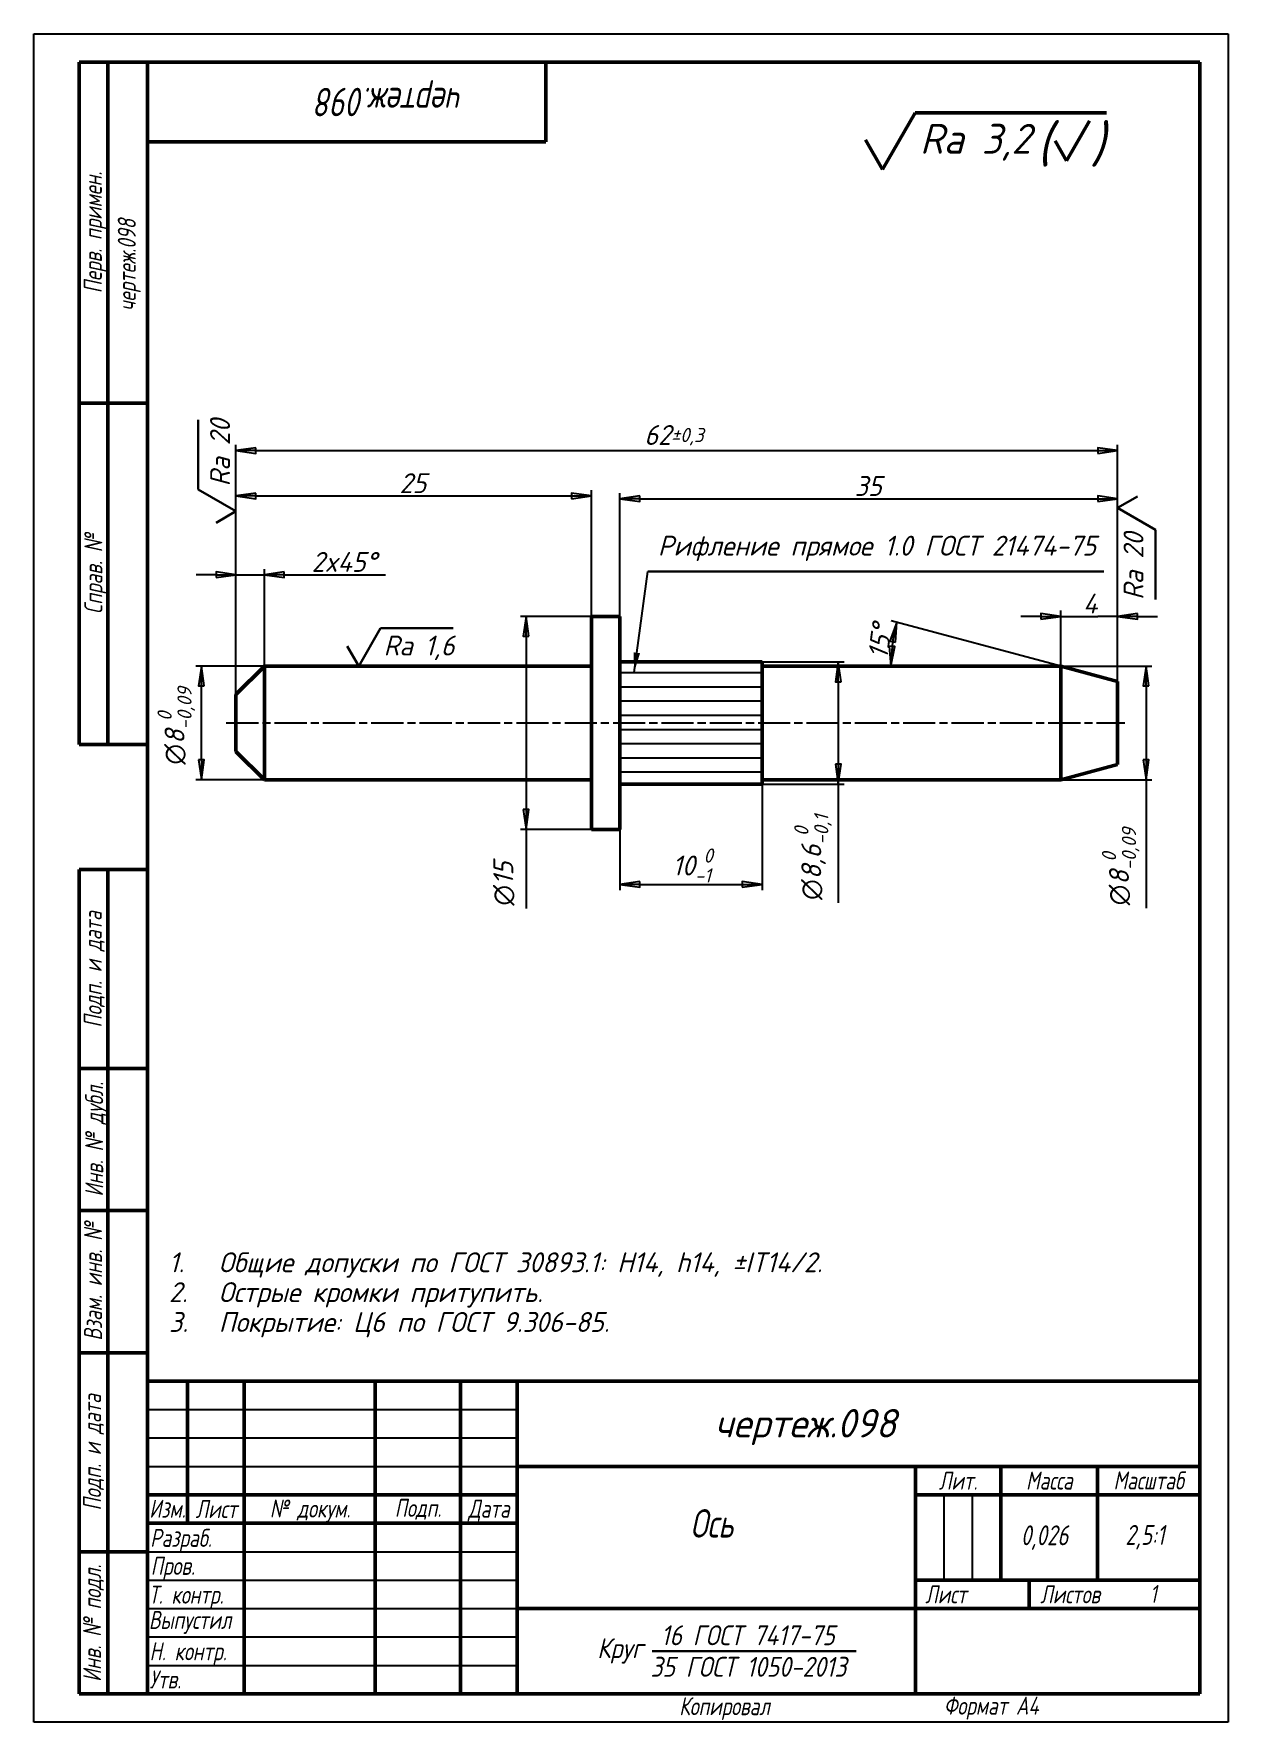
# Model space of a CAD drawing. Header units: millimetres. Extents: x 0 to 84, y 0 to 119.
import ezdxf
from ezdxf.enums import TextEntityAlignment as Align

# ---------------------------------------------------------------- set-up
doc = ezdxf.new("R2010")
doc.units = ezdxf.units.MM
doc.header["$LTSCALE"] = 0.4
doc.linetypes.add('LT_04', pattern=[0.7087, 0.4724, -0.0591, 0.1181, -0.0591])
for name, color, linetype, lineweight in [('Layer_01', 7, 'Continuous', 50), ('Layer_02', 7, 'Continuous', 50), ('Layer_03', 7, 'Continuous', 50), ('Layer_04', 7, 'Continuous', 25), ('Layer_05', 7, 'Continuous', 25), ('Layer_06', 7, 'Continuous', 25), ('Layer_07', 7, 'Continuous', 50)]:
    doc.layers.add(name, color=color, linetype=linetype, lineweight=lineweight)
doc.styles.add('Style_02', font='ariali.ttf', dxfattribs={"width": 0.8})
doc.styles.add('Style_03', font='GOST Common Italic.ttf')
doc.styles.add('Style_06', font='GOST Common Italic.ttf', dxfattribs={"width": 0.8})
doc.styles.add('Style_07', font='GOST Common Italic.ttf', dxfattribs={"width": 0.8})
doc.styles.add('Style_08', font='GOST Common Italic.ttf')
doc.styles.add('Style_09', font='GOST Common Italic.ttf', dxfattribs={"width": 0.8})
doc.styles.add('Style_10', font='GOST Common Italic.ttf')
doc.styles.add('Style_11', font='GOST Common Italic.ttf', dxfattribs={"width": 0.9})
doc.styles.add('Style_12', font='GOST Common Italic.ttf', dxfattribs={"width": 0.8})
doc.styles.add('Style_13', font='GOST Common Italic.ttf')
doc.styles.add('Style_14', font='GOST Common Italic.ttf', dxfattribs={"width": 0.7})
doc.styles.add('Style_15', font='GOST Common Italic.ttf', dxfattribs={"width": 0.7})
doc.dimstyles.new('DimStyle_03', dxfattribs={"dimscale": 0.4, "dimtxt": 3.5, "dimasz": 3.5, "dimexe": 1, "dimexo": 0, "dimgap": 0.5, "dimtad": 1, "dimrnd": 1e-08, "dimtxsty": 'Style_03', "dimblk": 'Filled-1', "dimcen": 2.5, "dimdle": 15, "dimclrd": 256, "dimclre": 256, "dimclrt": 256, "dimazin": 2, "dimtfac": 0.714286, "dimtdec": 3, "dimtmove": 0, "dimatfit": 3, "dimlwd": -1, "dimlwe": 25})
doc.dimstyles.new('DimStyle_06', dxfattribs={"dimscale": 0.4, "dimtxt": 3.5, "dimasz": 3.5, "dimexe": 1, "dimexo": 0, "dimgap": 0.5, "dimtad": 1, "dimrnd": 1e-08, "dimtxsty": 'Style_03', "dimblk": 'Filled-1', "dimcen": 2.5, "dimdle": 15, "dimclrd": 256, "dimclre": 256, "dimclrt": 256, "dimazin": 2, "dimtfac": 0.714286, "dimtdec": 3, "dimtmove": 0, "dimatfit": 3, "dimlwd": 25, "dimlwe": 25})

# ---------------------------------------------------------------- blocks, each defined once
blk = doc.blocks.new('Filled-1')
at = {"color": 0}
for p, q in [((0, 0), (-1, 0.143)), ((-1, 0.143), (-1, -0.143)), ((-1, 0), (0, 0)), ((-1, -0.143), (0, 0))]:
    blk.add_line(p, q, dxfattribs=at)
at = {"color": 0, "flags": 128}
blk.add_lwpolyline([(-1, -0.143), (0, 0), (-1, 0.143), (-1, -0.143)], dxfattribs=at)
at = {"color": 0}
blk.add_solid([(-1, -0.143), (0, 0), (-1, 0.143), (-1, -0.143)], dxfattribs=at)
blk = doc.blocks.new('*D12')
at = {"layer": 'Defpoints', "color": 0, "linetype": 'Continuous'}
for p in [(16.22, 80.74), (16.22, 74.31), (14.22, 72.31)]:
    blk.add_point(p, dxfattribs=at)
at = {"layer": 'Layer_06', "linetype": 'Continuous', "lineweight": 25}
for p, q in [((14.22, 72.31), (14.22, 81.14)), ((16.22, 74.31), (16.22, 81.14)), ((12.82, 80.74), (11.42, 80.74)), ((14.22, 80.74), (16.22, 80.74)), ((17.62, 80.74), (24.73, 80.74))]:
    blk.add_line(p, q, dxfattribs=at)
at = {"layer": 'Layer_06', "linetype": 'Continuous', "lineweight": 25, "xscale": 1.4, "yscale": 1.4, "zscale": 1.4}
blk.add_blockref('Filled-1', (14.22, 80.74), dxfattribs=at)
at = {"layer": 'Layer_06', "linetype": 'Continuous', "lineweight": 25, "xscale": 1.4, "yscale": 1.4, "zscale": 1.4, "rotation": 180}
blk.add_blockref('Filled-1', (16.22, 80.74), dxfattribs=at)
at = {"layer": 'Layer_06', "linetype": 'Continuous', "lineweight": 25, "insert": (19.54, 82.34), "char_height": 1.4, "attachment_point": 1, "style": 'Style_03'}
blk.add_mtext('\\A1;\\fGOST Common|b0|i1;2x45°', dxfattribs=at)
blk = doc.blocks.new('*D13')
at = {"layer": 'Defpoints', "color": 0, "linetype": 'Continuous'}
for p in [(11.79, 74.31), (16.22, 74.31), (16.22, 66.31)]:
    blk.add_point(p, dxfattribs=at)
at = {"layer": 'Layer_06', "linetype": 'Continuous', "lineweight": 25}
for p, q in [((16.22, 74.31), (11.39, 74.31)), ((11.79, 67.71), (11.79, 72.91)), ((16.22, 66.31), (11.39, 66.31))]:
    blk.add_line(p, q, dxfattribs=at)
at = {"layer": 'Layer_06', "linetype": 'Continuous', "lineweight": 25, "xscale": 1.4, "yscale": 1.4, "zscale": 1.4}
for p, rotation in [((11.79, 74.31), 90), ((11.79, 66.31), 270)]:
    blk.add_blockref('Filled-1', p, dxfattribs=dict(at, rotation=rotation))
at = {"layer": 'Layer_06', "linetype": 'Continuous', "lineweight": 25, "insert": (8.7, 67.38), "char_height": 1.4, "attachment_point": 1, "rotation": 90, "style": 'Style_03'}
blk.add_mtext('\\A1;\\fAIGDT|b0|i0;n\\fGOST Common|b0|i1;8{\\H1;\\S 0^ -0,09;}', dxfattribs=at)
blk = doc.blocks.new('*D14')
at = {"layer": 'Defpoints', "color": 0, "linetype": 'Continuous'}
for p in [(34.62, 77.81), (39.22, 77.81), (39.22, 62.81)]:
    blk.add_point(p, dxfattribs=at)
at = {"layer": 'Layer_06', "linetype": 'Continuous', "lineweight": 25}
for p, q in [((39.22, 77.81), (34.22, 77.81)), ((34.62, 76.41), (34.62, 64.21)), ((39.22, 62.81), (34.22, 62.81)), ((34.62, 62.81), (34.62, 57.26))]:
    blk.add_line(p, q, dxfattribs=at)
at = {"layer": 'Layer_06', "linetype": 'Continuous', "lineweight": 25, "xscale": 1.4, "yscale": 1.4, "zscale": 1.4}
for p, rotation in [((34.62, 77.81), 90), ((34.62, 62.81), 270)]:
    blk.add_blockref('Filled-1', p, dxfattribs=dict(at, rotation=rotation))
at = {"layer": 'Layer_06', "linetype": 'Continuous', "lineweight": 25, "insert": (32.32, 57.46), "char_height": 1.4, "attachment_point": 1, "rotation": 90, "style": 'Style_03'}
blk.add_mtext('\\A1;\\fAIGDT|b0|i0;n\\fGOST Common|b0|i1;15', dxfattribs=at)
blk = doc.blocks.new('*D15')
at = {"layer": 'Defpoints', "color": 0, "linetype": 'Continuous'}
for p in [(39.22, 86.28), (39.22, 77.81), (14.22, 72.31)]:
    blk.add_point(p, dxfattribs=at)
at = {"layer": 'Layer_06', "linetype": 'Continuous', "lineweight": 25}
for p, q in [((14.22, 72.31), (14.22, 86.68)), ((15.62, 86.28), (37.82, 86.28)), ((39.22, 77.81), (39.22, 86.68))]:
    blk.add_line(p, q, dxfattribs=at)
at = {"layer": 'Layer_06', "linetype": 'Continuous', "lineweight": 25, "xscale": 1.4, "yscale": 1.4, "zscale": 1.4, "rotation": 180}
blk.add_blockref('Filled-1', (14.22, 86.28), dxfattribs=at)
at = {"layer": 'Layer_06', "linetype": 'Continuous', "lineweight": 25, "xscale": 1.4, "yscale": 1.4, "zscale": 1.4}
blk.add_blockref('Filled-1', (39.22, 86.28), dxfattribs=at)
at = {"layer": 'Layer_06', "linetype": 'Continuous', "lineweight": 25, "insert": (25.72, 87.88), "char_height": 1.4, "attachment_point": 1, "style": 'Style_03'}
blk.add_mtext('\\A1;25', dxfattribs=at)
blk = doc.blocks.new('*D16')
at = {"layer": 'Defpoints', "color": 0, "linetype": 'Continuous'}
for p in [(76.22, 89.47), (76.22, 73.24), (14.22, 72.31)]:
    blk.add_point(p, dxfattribs=at)
at = {"layer": 'Layer_06', "linetype": 'Continuous', "lineweight": 25}
for p, q in [((14.22, 72.31), (14.22, 89.87)), ((15.62, 89.47), (74.82, 89.47)), ((76.22, 73.24), (76.22, 89.87))]:
    blk.add_line(p, q, dxfattribs=at)
at = {"layer": 'Layer_06', "linetype": 'Continuous', "lineweight": 25, "xscale": 1.4, "yscale": 1.4, "zscale": 1.4, "rotation": 180}
blk.add_blockref('Filled-1', (14.22, 89.47), dxfattribs=at)
at = {"layer": 'Layer_06', "linetype": 'Continuous', "lineweight": 25, "xscale": 1.4, "yscale": 1.4, "zscale": 1.4}
blk.add_blockref('Filled-1', (76.22, 89.47), dxfattribs=at)
at = {"layer": 'Layer_06', "linetype": 'Continuous', "lineweight": 25, "insert": (42.93, 91.27), "char_height": 1.4, "attachment_point": 1, "style": 'Style_03'}
blk.add_mtext('\\A1;62{\\H1;±0,3}', dxfattribs=at)
blk = doc.blocks.new('*D17')
at = {"layer": 'Defpoints', "color": 0, "linetype": 'Continuous'}
for p in [(76.22, 86.08), (41.22, 77.81), (76.22, 73.24)]:
    blk.add_point(p, dxfattribs=at)
at = {"layer": 'Layer_06', "linetype": 'Continuous', "lineweight": 25}
for p, q in [((41.22, 77.81), (41.22, 86.48)), ((42.62, 86.08), (74.82, 86.08)), ((76.22, 73.24), (76.22, 86.48))]:
    blk.add_line(p, q, dxfattribs=at)
at = {"layer": 'Layer_06', "linetype": 'Continuous', "lineweight": 25, "xscale": 1.4, "yscale": 1.4, "zscale": 1.4, "rotation": 180}
blk.add_blockref('Filled-1', (41.22, 86.08), dxfattribs=at)
at = {"layer": 'Layer_06', "linetype": 'Continuous', "lineweight": 25, "xscale": 1.4, "yscale": 1.4, "zscale": 1.4}
blk.add_blockref('Filled-1', (76.22, 86.08), dxfattribs=at)
at = {"layer": 'Layer_06', "linetype": 'Continuous', "lineweight": 25, "insert": (57.72, 87.68), "char_height": 1.4, "attachment_point": 1, "style": 'Style_03'}
blk.add_mtext('\\A1;35', dxfattribs=at)
blk = doc.blocks.new('*D18')
at = {"layer": 'Defpoints', "color": 0, "linetype": 'Continuous'}
for p in [(76.22, 77.81), (72.22, 74.31), (76.22, 73.24)]:
    blk.add_point(p, dxfattribs=at)
at = {"layer": 'Layer_06', "linetype": 'Continuous', "lineweight": 25}
for p, q in [((70.82, 77.81), (69.42, 77.81)), ((72.22, 74.31), (72.22, 78.21)), ((72.22, 77.81), (73.62, 77.81)), ((73.62, 77.81), (74.82, 77.81)), ((76.22, 77.81), (74.82, 77.81)), ((76.22, 73.24), (76.22, 78.21)), ((77.62, 77.81), (79.02, 77.81))]:
    blk.add_line(p, q, dxfattribs=at)
at = {"layer": 'Layer_06', "linetype": 'Continuous', "lineweight": 25, "xscale": 1.4, "yscale": 1.4, "zscale": 1.4}
blk.add_blockref('Filled-1', (72.22, 77.81), dxfattribs=at)
at = {"layer": 'Layer_06', "linetype": 'Continuous', "lineweight": 25, "xscale": 1.4, "yscale": 1.4, "zscale": 1.4, "rotation": 180}
blk.add_blockref('Filled-1', (76.22, 77.81), dxfattribs=at)
at = {"layer": 'Layer_06', "linetype": 'Continuous', "lineweight": 25, "insert": (73.79, 79.41), "char_height": 1.4, "attachment_point": 1, "style": 'Style_03'}
blk.add_mtext('\\A1;4', dxfattribs=at)
blk = doc.blocks.new('*D19')
at = {"layer": 'Defpoints', "color": 0, "linetype": 'Continuous'}
for p in [(60.46, 76.38), (51.22, 74.31), (72.22, 74.31), (72.22, 74.31)]:
    blk.add_point(p, dxfattribs=at)
at = {"layer": 'Layer_06', "linetype": 'Continuous', "lineweight": 25}
blk.add_line((72.22, 74.31), (60.3, 77.5), dxfattribs=at)
blk.add_arc((72.22, 74.31), 11.94, 171.7227, 173.2773, dxfattribs=at)
at = {"layer": 'Layer_06', "linetype": 'Continuous', "lineweight": 25, "xscale": 1.4, "yscale": 1.4, "zscale": 1.4}
for p, rotation in [((60.69, 77.4), 78.36133496784153), ((60.28, 74.31), 266.638665031807)]:
    blk.add_blockref('Filled-1', p, dxfattribs=dict(at, rotation=rotation))
at = {"layer": 'Layer_06', "linetype": 'Continuous', "lineweight": 25, "insert": (58.65, 74.95), "char_height": 1.4, "attachment_point": 1, "rotation": 82.5, "style": 'Style_03'}
blk.add_mtext('\\A1;15°', dxfattribs=at)
blk = doc.blocks.new('*D20')
at = {"layer": 'Defpoints', "color": 0, "linetype": 'Continuous'}
for p in [(72.22, 74.31), (78.22, 74.31), (72.22, 66.31)]:
    blk.add_point(p, dxfattribs=at)
at = {"layer": 'Layer_06', "linetype": 'Continuous', "lineweight": 25}
for p, q in [((72.22, 74.31), (78.62, 74.31)), ((78.22, 72.91), (78.22, 67.71)), ((72.22, 66.31), (78.62, 66.31)), ((78.22, 66.31), (78.22, 57.28))]:
    blk.add_line(p, q, dxfattribs=at)
at = {"layer": 'Layer_06', "linetype": 'Continuous', "lineweight": 25, "xscale": 1.4, "yscale": 1.4, "zscale": 1.4}
for p, rotation in [((78.22, 74.31), 90), ((78.22, 66.31), 270)]:
    blk.add_blockref('Filled-1', p, dxfattribs=dict(at, rotation=rotation))
at = {"layer": 'Layer_06', "linetype": 'Continuous', "lineweight": 25, "insert": (75.12, 57.48), "char_height": 1.4, "attachment_point": 1, "rotation": 90, "style": 'Style_03'}
blk.add_mtext('\\A1;\\fAIGDT|b0|i0;n\\fGOST Common|b0|i1;8{\\H1;\\S 0^ -0,09;}', dxfattribs=at)
blk = doc.blocks.new('Block_08')
at = {"layer": 'Layer_07', "lineweight": 30}
for p, q in [((0, 0), (1.097, 1.9)), ((1.097, 1.9), (4.598, 1.9)), ((-0.577, 1), (0, 0))]:
    blk.add_line(p, q, dxfattribs=at)
at = {"layer": 'Layer_04', "insert": (1.251, 0.3), "char_height": 1, "attachment_point": 7, "style": 'Style_03'}
blk.add_mtext('\\A1;\\fGOST Common|b0|i1;\\H1.0000;Ra 20', dxfattribs=at)
blk = doc.blocks.new('Block_09')
at = {"layer": 'Layer_07', "lineweight": 30}
for p, q in [((0, 0), (1.097, 1.9)), ((1.097, 1.9), (4.753, 1.9)), ((-0.577, 1), (0, 0))]:
    blk.add_line(p, q, dxfattribs=at)
at = {"layer": 'Layer_04', "insert": (1.251, 0.3), "char_height": 1, "attachment_point": 7, "style": 'Style_03'}
blk.add_mtext('\\A1;\\fGOST Common|b0|i1;\\H1.0000;Ra 1,6', dxfattribs=at)
blk = doc.blocks.new('Block_11')
at = {"layer": 'Layer_07', "lineweight": 30}
for p, q in [((0, 0), (1.097, 1.9)), ((1.097, 1.9), (4.598, 1.9)), ((-0.577, 1), (0, 0))]:
    blk.add_line(p, q, dxfattribs=at)
at = {"layer": 'Layer_04', "insert": (1.251, 0.3), "char_height": 1, "attachment_point": 3, "rotation": 180, "style": 'Style_03'}
blk.add_mtext('\\A1;\\fGOST Common|b0|i1;\\H1.0000;Ra 20', dxfattribs=at)
blk = doc.blocks.new('Block_12')
at = {"layer": 'Layer_07', "lineweight": 50}
for p, q in [((-9.099, -3.6), (-8.002, -1.7)), ((-8.002, -1.7), (-1.6, -1.7)), ((-2.939, -3.3), (-2.169, -1.967)), ((-9.676, -2.6), (-9.099, -3.6)), ((-3.324, -2.633), (-2.939, -3.3))]:
    blk.add_line(p, q, dxfattribs=at)
at = {"layer": 'Layer_04', "attachment_point": 7, "style": 'Style_03'}
for s, insert, char_height in [('\\A1;\\fGOST Common|b0|i1;\\H1.0000;Ra 3,2', (-7.848, -3.3), 1), ('\\A1;\\fGOST Common|b0|i1;\\H1.3000;(', (-3.939, -3.5), 1.3), ('\\A1;\\fGOST Common|b0|i1;\\H1.3000;)', (-2.139, -3.5), 1.3)]:
    blk.add_mtext(s, dxfattribs=dict(at, insert=insert, char_height=char_height))
blk = doc.blocks.new('Block_13')
at = {"layer": 'Layer_07', "lineweight": 30}
blk.add_line((0, 0), (22.901, 0), dxfattribs=at)
at = {"layer": 'Layer_04', "style": 'Style_08'}
blk.add_text('Рифление прямое 1.0 ГОСТ 21474-75', height=1, dxfattribs=at).set_placement((0.5, 0.5), align=Align.BOTTOM_LEFT)
blk = doc.blocks.new('*D21')
at = {"layer": 'Defpoints', "color": 0, "linetype": 'Continuous'}
for p in [(41.22, 66.01), (51.22, 66.01), (51.22, 58.95)]:
    blk.add_point(p, dxfattribs=at)
at = {"layer": 'Layer_06', "linetype": 'Continuous', "lineweight": 25}
for p, q in [((41.22, 66.01), (41.22, 58.55)), ((51.22, 66.01), (51.22, 58.55)), ((42.62, 58.95), (49.82, 58.95))]:
    blk.add_line(p, q, dxfattribs=at)
at = {"layer": 'Layer_06', "linetype": 'Continuous', "lineweight": 25, "xscale": 1.4, "yscale": 1.4, "zscale": 1.4, "rotation": 180}
blk.add_blockref('Filled-1', (41.22, 58.95), dxfattribs=at)
at = {"layer": 'Layer_06', "linetype": 'Continuous', "lineweight": 25, "xscale": 1.4, "yscale": 1.4, "zscale": 1.4}
blk.add_blockref('Filled-1', (51.22, 58.95), dxfattribs=at)
at = {"layer": 'Layer_06', "linetype": 'Continuous', "lineweight": 25, "insert": (44.91, 61.48), "char_height": 1.4, "attachment_point": 1, "style": 'Style_03'}
blk.add_mtext('\\A1;10{\\H1;\\S 0^ -1;}', dxfattribs=at)
blk = doc.blocks.new('*D22')
at = {"layer": 'Defpoints', "color": 0, "linetype": 'Continuous'}
for p in [(51.22, 74.61), (51.22, 66.01), (56.58, 66.01)]:
    blk.add_point(p, dxfattribs=at)
at = {"layer": 'Layer_06', "linetype": 'Continuous', "lineweight": 25}
for p, q in [((51.22, 74.61), (56.98, 74.61)), ((56.58, 73.21), (56.58, 67.41)), ((51.22, 66.01), (56.98, 66.01)), ((56.58, 66.01), (56.58, 57.66))]:
    blk.add_line(p, q, dxfattribs=at)
at = {"layer": 'Layer_06', "linetype": 'Continuous', "lineweight": 25, "xscale": 1.4, "yscale": 1.4, "zscale": 1.4}
for p, rotation in [((56.58, 74.61), 90), ((56.58, 66.01), 270)]:
    blk.add_blockref('Filled-1', p, dxfattribs=dict(at, rotation=rotation))
at = {"layer": 'Layer_06', "linetype": 'Continuous', "lineweight": 25, "insert": (53.48, 57.86), "char_height": 1.4, "attachment_point": 1, "rotation": 90, "style": 'Style_03'}
blk.add_mtext('\\A1;\\fAIGDT|b0|i0;n\\fGOST Common|b0|i1;8,6{\\H1;\\S 0^ -0,1;}', dxfattribs=at)
blk = doc.blocks.new('Block_04')
at = {"layer": 'Layer_07'}
for p, q in [((-12, 0), (-12, 145)), ((-12, 145), (0, 145)), ((-7, 145), (-7, 0)), ((-12, 110), (-7, 110)), ((-7, 110), (0, 110)), ((-12, 85), (-7, 85)), ((-7, 85), (0, 85)), ((-12, 60), (-7, 60)), ((-7, 60), (0, 60)), ((-12, 25), (-7, 25)), ((-7, 25), (0, 25)), ((0, 0), (-12, 0))]:
    blk.add_line(p, q, dxfattribs=at)
at = {"layer": 'Layer_04', "char_height": 3.17, "attachment_point": 5, "rotation": 90, "style": 'Style_02'}
for s, insert, width in [('\\fGOST Common|b0|i1;\\H3.1700;Подп. и дата', (-9.37, 127.41), 34.7679), ('\\fGOST Common|b0|i1;\\H3.1700;Инв. № дубл.', (-8.95, 97.55), 24.8438), ('\\fGOST Common|b0|i1;\\H3.1700;Взам. инв. №', (-9.58, 72.53), 24.8669), ('\\fGOST Common|b0|i1;\\H3.1700;Подп. и дата', (-9.5, 42.47), 35.1486), ('\\fGOST Common|b0|i1;\\H3.1700;Инв. № подл.', (-9.5, 12.41), 24.9618)]:
    blk.add_mtext(s, dxfattribs=dict(at, insert=insert, width=width))
at = {"layer": 'Layer_04', "style": 'Style_06', "width": 0.8}
for tag, p in [('Подп._и_дата_2_001', (-3.53, 127.51)), ('Инв._номер_дубликата_001', (-3.41, 97.47)), ('Взамен_инв._номера_001', (-3.46, 72.53)), ('Подп._и_дата_1_001', (-3.42, 42.35)), ('ИНВЕНТАРНЫЙ_НОМЕР_001', (-3.33, 12.68))]:
    blk.add_attdef(tag, text='', height=3.17, rotation=90, dxfattribs=at).set_placement(p, align=Align.MIDDLE_CENTER)
blk = doc.blocks.new('Block_05')
at = {"layer": 'Layer_07'}
for p, q in [((-12, 0), (-12, 120)), ((-12, 120), (0, 120)), ((-7, 0), (-7, 120)), ((-12, 60), (0, 60)), ((0, 0), (-12, 0))]:
    blk.add_line(p, q, dxfattribs=at)
at = {"layer": 'Layer_04', "char_height": 3.17, "attachment_point": 5, "rotation": 90, "style": 'Style_02'}
for s, insert, width in [('\\fGOST Common|b0|i1;\\H3.1700;Перв. примен.', (-9.19, 90.05), 60.0143), ('\\fGOST Common|b0|i1;\\H3.1700;Справ. №', (-9.1, 30), 59.9357)]:
    blk.add_mtext(s, dxfattribs=dict(at, insert=insert, width=width))
at = {"layer": 'Layer_04', "style": 'Style_06', "width": 0.8}
for tag, p in [('Первичная_применяемость_002', (-2.07, 66.78)), ('Первичная_применяемость_001', (-2.07, 66.78)), ('Справочный_номер_001', (-3.55, 30.02))]:
    blk.add_attdef(tag, text='', height=3.17, rotation=90, dxfattribs=at).set_placement(p, align=Align.MIDDLE_CENTER)
blk = doc.blocks.new('Block_06')
at = {"layer": 'Layer_07'}
for p, q in [((0, 0), (70, 0)), ((70, 0), (70, -14)), ((70, -14), (0, -14))]:
    blk.add_line(p, q, dxfattribs=at)
at = {"layer": 'Layer_04', "style": 'Style_07', "width": 0.8}
for tag in ['ОБОЗНАЧЕНИЕ_002', 'ОБОЗНАЧЕНИЕ_001']:
    blk.add_attdef(tag, text='', height=5, rotation=180, dxfattribs=at).set_placement((69.12, -4.53), align=Align.MIDDLE_CENTER)
blk = doc.blocks.new('Block_25')
at = {"layer": 'Layer_02'}
for p, q in [((0, 55), (185, 55)), ((0, 0), (0, 55)), ((0, 0), (0, 55)), ((7, 55), (7, 30)), ((17, 55), (17, 0)), ((40, 55), (40, 0)), ((55, 55), (55, 0)), ((65, 55), (65, 0)), ((185, 0), (185, 55)), ((65, 40), (185, 40)), ((135, 40), (135, 0)), ((150, 40), (150, 20)), ((167, 40), (167, 20)), ((0, 35), (65, 35)), ((135, 35), (185, 35)), ((0, 30), (65, 30)), ((135, 20), (185, 20)), ((155, 20), (155, 15)), ((65, 15), (185, 15)), ((185, 0), (0, 0))]:
    blk.add_line(p, q, dxfattribs=at)
at = {"layer": 'Layer_02', "linetype": 'Continuous', "lineweight": 25}
for p, q in [((0, 50), (65, 50)), ((0, 45), (65, 45)), ((0, 40), (65, 40)), ((140, 35), (140, 20)), ((145, 35), (145, 20)), ((0, 25), (65, 25)), ((0, 20), (65, 20)), ((0, 15), (65, 15)), ((0, 10), (65, 10)), ((0, 5), (65, 5))]:
    blk.add_line(p, q, dxfattribs=at)
at = {"layer": 'Layer_02', "lineweight": 30}
blk.add_line((88.75, 7.5), (124.57, 7.5), dxfattribs=at)
at = {"layer": 'Layer_02', "char_height": 3.17, "style": 'Style_02'}
for s, insert, width, attachment_point in [('\\fGOST Common|b0|i1;\\H3.1700;Лит.', (142.52, 37.49), 14.9766, 5), ('\\fGOST Common|b0|i1;\\H3.1700;Масса', (158.55, 37.51), 16.9878, 5), ('\\fGOST Common|b0|i1;\\H3.1700;Масштаб', (176.02, 37.53), 17.8316, 5), ('\\fGOST Common|b0|i1;\\H3.1700;Изм.', (3.5, 32.56), 6.9635, 5), ('\\fGOST Common|b0|i1;\\H3.1700;Лист', (12.1, 32.5), 10.0029, 5), ('\\A0;\\fGOST Common|b0|i1;\\H3.1700;№ докум.', (28.58, 32.16), 22.9069, 5), ('\\fGOST Common|b0|i1;\\H3.1700;Подп.', (47.56, 32.45), 14.879, 5), ('\\fGOST Common|b0|i1;\\H3.1700;Дата', (60.02, 32.24), 9.9614, 5), ('\\fGOST Common|b0|i1;\\H3.1700;Разраб.', (0.47, 27), 16.9971, 4), ('\\fGOST Common|b0|i1;\\H3.1700;Пров.', (0.56, 22.08), 17.0192, 4), ('\\A0;\\fGOST Common|b0|i1;\\H3.1700;Т. контр.', (0.23, 17.01), 16.9554, 4), ('\\fGOST Common|b0|i1;\\H3.1700;Лист', (140.37, 17.5), 10.5071, 5), ('\\fGOST Common|b0|i1;\\H3.1700;Листов', (162.21, 17.5), 14.3668, 5), ('\\A1;', (150.6, 17.54), 8.8313, 5), ('\\fGOST Common|b0|i1;\\H3.1700;Н. контр.', (0.36, 7.05), 16.9999, 4), ('\\fGOST Common|b0|i1;\\H3.1700;Утв.', (0.34, 2.52), 17.0083, 4), ('\\fGOST Common|b0|i1;\\H3.1700;Копировал', (93.48, -0.59), 19.7871, 1)]:
    blk.add_mtext(s, dxfattribs=dict(at, insert=insert, width=width, attachment_point=attachment_point))
at = {"layer": 'Layer_02'}
for tag, height, style, width, p in [('Изм1_001', 2.89, 'Style_15', 0.7, (3.51, 52.52)), ('Лист1_001', 2.89, 'Style_15', 0.7, (12.03, 52.52)), ('Докум1_001', 2.89, 'Style_15', 0.7, (28.54, 52.48)), ('Изм2_001', 2.89, 'Style_15', 0.7, (3.5, 47.52)), ('Лист2_001', 2.89, 'Style_15', 0.7, (12.01, 47.5)), ('Докум2_001', 2.89, 'Style_15', 0.7, (28.53, 47.5)), ('Изм3_001', 2.89, 'Style_15', 0.7, (3.5, 42.5)), ('Лист3_001', 2.89, 'Style_15', 0.7, (12.01, 42.51)), ('Докум3_001', 2.89, 'Style_15', 0.7, (28.51, 42.48)), ('Изм4_001', 2.89, 'Style_15', 0.7, (3.51, 37.5)), ('Лист4_001', 2.89, 'Style_15', 0.7, (12, 37.53)), ('Докум4_001', 2.89, 'Style_15', 0.7, (28.51, 37.52)), ('НАИМЕНОВАНИЕ_001', 5, 'Style_07', 0.8, (100.03, 29.98)), ('Литера_001', 3.5, 'Style_12', 0.8, (137.52, 27.25)), ('Литера2_001', 3.5, 'Style_12', 0.8, (142.51, 27.22)), ('Литера3_001', 3.5, 'Style_12', 0.8, (147.52, 27.21)), ('Масса_001', 3.5, 'Style_12', 0.8, (154.65, 26.48)), ('Масштаб_001', 3.5, 'Style_12', 0.8, (172.79, 26.55)), ('Тип_документа_001', 3.17, 'Style_06', 0.8, (100.08, 17.56)), ('Листов_001', 3.17, 'Style_06', 0.8, (177.46, 17.58))]:
    blk.add_attdef(tag, text='', height=height, dxfattribs=dict(at, style=style, width=width)).set_placement(p, align=Align.MIDDLE_CENTER)
for tag, height, style, width, p in [('Подп1_001', 2.89, 'Style_15', 0.7, (40.01, 52.51)), ('Дата1_001', 2, 'Style_14', 0.7, (55.01, 52.51)), ('Подп2_001', 2.89, 'Style_15', 0.7, (40.01, 47.5)), ('Дата2_001', 2, 'Style_14', 0.7, (55.01, 47.49)), ('Подп3_001', 2.89, 'Style_15', 0.7, (40.01, 42.51)), ('Дата3_001', 2, 'Style_14', 0.7, (55.02, 42.52)), ('Подп4_001', 2.89, 'Style_15', 0.7, (40.01, 37.51)), ('Дата4_001', 2, 'Style_14', 0.7, (55.02, 37.51)), ('РАЗРАБ._001', 3.2, 'Style_09', 0.8, (15.57, 26.85)), ('Разработал_Подп._001', 2.89, 'Style_15', 0.7, (40.05, 27.51)), ('ДАТА_СОЗДАНИЯ_001', 2, 'Style_14', 0.7, (55.01, 27.51)), ('ПРОВЕРИЛ_001', 3.2, 'Style_09', 0.8, (17.41, 22.53)), ('Проверил_Подп._001', 2.89, 'Style_15', 0.7, (40.05, 22.52)), ('ДАТА_ПРОВЕРКИ_001', 2, 'Style_14', 0.7, (55.02, 22.51)), ('ТЕХНОЛОГ_001', 3.17, 'Style_06', 0.8, (17.33, 17.54)), ('Технолог_Подп._001', 2.89, 'Style_15', 0.7, (40.05, 17.51)), ('Технолог_Дата_001', 2, 'Style_14', 0.7, (55.01, 17.5)), ('Должность_руководителя_001', 3.17, 'Style_06', 0.8, (0.52, 12.51)), ('НАЧ._ОТДЕЛА_001', 3.17, 'Style_06', 0.8, (17.46, 12.45)), ('Руководитель_Подп._001', 2.89, 'Style_15', 0.7, (40.01, 12.5)), ('Руководитель_Дата_001', 2, 'Style_14', 0.7, (55.01, 12.51)), ('НОРМОКОНТРОЛЬ_001', 3.2, 'Style_09', 0.8, (17.37, 7.48)), ('Нормоконтроль_Подп._001', 2.89, 'Style_15', 0.7, (40.05, 7.52)), ('ДАТА_НОРМОКОНТРОЛЯ_001', 2, 'Style_14', 0.7, (55.02, 7.51)), ('УТВЕРДИЛ_001', 3.2, 'Style_09', 0.8, (17.4, 2.51)), ('Утвердил_Подп._001', 2.89, 'Style_15', 0.7, (40.05, 2.51)), ('ДАТА_УТВЕРЖДЕНИЯ_001', 2, 'Style_14', 0.7, (55.01, 2.5))]:
    blk.add_attdef(tag, text='', height=height, dxfattribs=dict(at, style=style, width=width)).set_placement(p, align=Align.MIDDLE_LEFT)
for tag, height, style, p in [('ОБОЗНАЧЕНИЕ_001', 5, 'Style_10', (105.7, 45.12)), ('ОРГАНИЗАЦИЯ_001', 3.5, 'Style_13', (148.22, 5.85))]:
    blk.add_attdef(tag, text='', height=height, dxfattribs=dict(at, style=style)).set_placement(p, align=Align.MIDDLE_CENTER)
at = {"layer": 'Layer_02', "style": 'Style_11', "width": 0.9}
blk.add_attdef('Материал_Наим._001', text='', height=3.5, dxfattribs=at).set_placement((96.6, 7.59), align=Align.BOTTOM_CENTER)
blk.add_attdef('Материал_Класс_001', text='', height=3.5, dxfattribs=at).set_placement((79.82, 6.8), align=Align.MIDDLE_RIGHT)
blk.add_attdef('Материал_ГОСТ_001', text='', height=3.5, dxfattribs=at).set_placement((106.66, 6.5), align=Align.TOP_CENTER)
blk = doc.blocks.new('Block_26')
at = {"layer": 'Layer_03', "lineweight": 25}
for p, q in [((0, 0), (0, 297)), ((0, 297), (210, 297)), ((210, 297), (210, 0)), ((210, 0), (0, 0))]:
    blk.add_line(p, q, dxfattribs=at)
at = {"layer": 'Layer_03'}
for p, q in [((205, 292), (20, 292)), ((20, 292), (20, 5)), ((205, 5), (205, 292)), ((20, 5), (205, 5))]:
    blk.add_line(p, q, dxfattribs=at)
at = {"layer": 'Layer_03', "insert": (160, 4.5), "char_height": 3.17, "attachment_point": 1, "style": 'Style_02'}
blk.add_mtext('\\A1;\\fGOST Common|b0|i1;\\H3.1700;Формат A4', dxfattribs=at)

msp = doc.modelspace()

# ---------------------------------------------------------------- linework, layer by layer
at = {"layer": 'Layer_01'}
for p, q in [((39.219, 62.809), (39.219, 77.809)), ((39.219, 77.809), (41.219, 77.809)), ((41.219, 62.809), (41.219, 77.809)), ((14.219, 72.309), (16.219, 74.309)), ((16.219, 66.309), (16.219, 74.309)), ((16.219, 74.309), (39.219, 74.309)), ((41.219, 74.609), (51.219, 74.609)), ((51.219, 74.609), (51.219, 66.009)), ((51.219, 74.309), (72.219, 74.309)), ((72.219, 66.309), (72.219, 74.309)), ((76.219, 73.237), (72.219, 74.309)), ((76.219, 67.381), (76.219, 73.237)), ((14.219, 68.309), (14.219, 72.309)), ((14.219, 68.309), (16.219, 66.309)), ((76.219, 67.381), (72.219, 66.309)), ((16.219, 66.309), (39.219, 66.309)), ((41.219, 66.009), (51.219, 66.009)), ((51.219, 66.309), (72.219, 66.309)), ((39.219, 62.809), (41.219, 62.809))]:
    msp.add_line(p, q, dxfattribs=at)
at = {"layer": 'Layer_05', "linetype": 'LT_04', "ltscale": 11.993792}
msp.add_line((13.536, 70.309), (76.733, 70.309), dxfattribs=at)
at = {"layer": 'Layer_07', "lineweight": 25}
for p, q in [((41.219, 73.859), (51.219, 73.859)), ((41.219, 72.859), (51.219, 72.859)), ((41.219, 71.859), (51.219, 71.859)), ((41.219, 70.859), (51.219, 70.859)), ((41.219, 69.859), (51.219, 69.859)), ((41.219, 68.859), (51.219, 68.859)), ((41.219, 67.859), (51.219, 67.859)), ((41.219, 66.859), (51.219, 66.859))]:
    msp.add_line(p, q, dxfattribs=at)

# ---------------------------------------------------------------- block references
for name, p, xscale, yscale, zscale in [('Block_26', (0, 0), 0.4, 0.4, 0.4), ('Block_12', (78.8, 116.8), 2.099999964237213, 2.099999964237213, 2.099999964237213), ('Block_13', (43.188, 80.962), 1.399999976158142, 1.399999976158142, 1.399999976158142), ('Block_09', (22.851, 74.309), 1.399999976158142, 1.399999976158142, 1.399999976158142), ('Block_04', (8, 2), 0.4, 0.4, 0.4)]:
    msp.add_blockref(name, p, dxfattribs=dict(xscale=xscale, yscale=yscale, zscale=zscale))
ref = msp.add_blockref('Block_05', (8, 68.8), dxfattribs=dict(xscale=0.4, yscale=0.4, zscale=0.4))
ref.add_attrib('Первичная_применяемость_001', 'чертеж.098', (7.174, 99.293), dxfattribs={"layer": 'Layer_04', "height": 1.268, "rotation": 90, "style": 'Style_06', "width": 0.8})
ref = msp.add_blockref('Block_06', (8, 116.8), dxfattribs=dict(xscale=0.4, yscale=0.4, zscale=0.4))
ref.add_attrib('ОБОЗНАЧЕНИЕ_001', 'чертеж.098', (30.183, 115), dxfattribs={"layer": 'Layer_04', "height": 2, "rotation": 180, "style": 'Style_07', "width": 0.8})
at = {"xscale": 1.399999976158142, "yscale": 1.399999976158142, "zscale": 1.399999976158142}
for name, p, rotation in [('Block_08', (14.219, 85.2), 90), ('Block_11', (76.219, 85.44), 270)]:
    msp.add_blockref(name, p, dxfattribs=dict(at, rotation=rotation))
ref = msp.add_blockref('Block_25', (8, 2), dxfattribs=dict(xscale=0.4, yscale=0.4, zscale=0.4))
ref.add_attrib('ОБОЗНАЧЕНИЕ_001', 'чертеж.098', (47.873, 20.036), dxfattribs={"layer": 'Layer_02', "height": 2, "style": 'Style_10'})
ref.add_attrib('НАИМЕНОВАНИЕ_001', 'Ось', (46.167, 12.99), dxfattribs={"layer": 'Layer_02', "height": 2, "style": 'Style_07', "width": 0.8})
ref.add_attrib('Материал_Класс_001', 'Круг', (39.625, 4.51), dxfattribs={"layer": 'Layer_02', "height": 1.4, "style": 'Style_11', "width": 0.9})
ref.add_attrib('Материал_Наим._001', '16 ГОСТ 7417-75', (44.108, 5.418), dxfattribs={"layer": 'Layer_02', "height": 1.4, "style": 'Style_11', "width": 0.9})
ref.add_attrib('Материал_ГОСТ_001', '35 ГОСТ 1050-2013', (43.372, 3.2), dxfattribs={"layer": 'Layer_02', "height": 1.4, "style": 'Style_11', "width": 0.9})
ref.add_attrib('Масса_001', '0,026', (69.424, 12.453), dxfattribs={"layer": 'Layer_02', "height": 1.4, "style": 'Style_12', "width": 0.8})
ref.add_attrib('Масштаб_001', '2,5:1', (76.77, 12.481), dxfattribs={"layer": 'Layer_02', "height": 1.4, "style": 'Style_12', "width": 0.8})
ref.add_attrib('Листов_001', '1', (78.491, 8.398), dxfattribs={"layer": 'Layer_02', "height": 1.268, "style": 'Style_06', "width": 0.8})
ref.add_attrib('Должность_руководителя_001', 'Выпустил', (8.092, 6.562), dxfattribs={"layer": 'Layer_02', "height": 1.268, "style": 'Style_06', "width": 0.8})

# ---------------------------------------------------------------- texts
at = {"layer": 'Layer_04', "style": 'Style_03'}
for s, p in [('1. ', (9.506, 31.66)), ('Общие допуски по ГОСТ 30893.1: H14, h14, ±IT14/2.', (13.006, 31.66)), ('2. ', (9.506, 29.56)), ('Острые кромки притупить.', (13.006, 29.56)), ('3. ', (9.506, 27.46)), ('Покрытие: Ц6 по ГОСТ 9.306-85.', (13.006, 27.46))]:
    msp.add_text(s, height=1.4, dxfattribs=at).set_placement(p)

# ---------------------------------------------------------------- dimensions: what is measured, and where the dimension line sits
at = {"layer": 'Layer_06', "linetype": 'Continuous', "lineweight": 25}
for base, p1, p2, override, picture, middle in [((76.219, 89.475), (14.219, 72.309), (76.219, 73.237), {"dimgap": 0.5, "dimdec": 2, "dimtol": 1, "dimlim": 0, "dimtp": 0.3, "dimtm": 0.3, "dimtdec": 3, "dimtofl": 0, "dimatfit": 1}, '*D16', (45.219, 89.475)), ((39.219, 86.276), (14.219, 72.309), (39.219, 77.809), {"dimgap": 0.5, "dimdec": 2, "dimtol": 0, "dimlim": 0, "dimtp": 0, "dimtm": 0, "dimtdec": 3, "dimtofl": 0, "dimatfit": 1}, '*D15', (26.719, 86.276)), ((76.219, 86.08), (41.219, 77.809), (76.219, 73.237), {"dimgap": 0.5, "dimdec": 2, "dimtol": 0, "dimlim": 0, "dimtp": 0, "dimtm": 0, "dimtdec": 3, "dimtofl": 0, "dimatfit": 1}, '*D17', (58.719, 86.08)), ((76.219, 77.809), (72.219, 74.309), (76.219, 73.237), {"dimgap": 0.5, "dimdec": 2, "dimtol": 0, "dimlim": 0, "dimtp": 0, "dimtm": 0, "dimtdec": 3, "dimtofl": 0}, '*D18', (74.219, 77.809)), ((51.219, 58.946), (41.219, 66.009), (51.219, 66.009), {"dimgap": 0.5, "dimdec": 2, "dimtol": 1, "dimlim": 0, "dimtp": 0, "dimtm": 1, "dimtdec": 3, "dimtofl": 0, "dimatfit": 1}, '*D21', (46.219, 58.946))]:
    dim = msp.add_linear_dim(base=base, p1=p1, p2=p2, angle=180, dimstyle='DimStyle_06', override=override, dxfattribs=at)
    dim.commit()
    dim.dimension.update_dxf_attribs({"geometry": picture, "text_midpoint": middle, "dimtype": 160})
for base, p1, p2, angle, text, override, picture, middle in [((16.219, 80.74), (14.219, 72.309), (16.219, 74.309), 180, '\\fGOST Common|b0|i1;<>x45°', {"dimgap": 0.5, "dimdec": 2, "dimtol": 0, "dimlim": 0, "dimtp": 0, "dimtm": 0, "dimtdec": 3, "dimtofl": 1, "dimatfit": 1}, '*D12', (22.036, 80.74)), ((34.623, 77.809), (39.219, 62.809), (39.219, 77.809), 90, '\\fAIGDT|b0|i0;n\\fGOST Common|b0|i1;<>', {"dimgap": 0.5, "dimdec": 2, "dimtol": 0, "dimlim": 0, "dimtp": 0, "dimtm": 0, "dimtdec": 3, "dimtofl": 0, "dimatfit": 2}, '*D14', (34.623, 59.157)), ((11.791, 74.309), (16.219, 66.309), (16.219, 74.309), 270, '\\fAIGDT|b0|i0;n\\fGOST Common|b0|i1;<>', {"dimgap": 0.5, "dimdec": 2, "dimtol": 1, "dimlim": 0, "dimtp": 0, "dimtm": 0.09, "dimtdec": 3, "dimtofl": 0, "dimatfit": 1}, '*D13', (11.791, 70.309)), ((56.576, 66.009), (51.219, 74.609), (51.219, 66.009), 270, '\\fAIGDT|b0|i0;n\\fGOST Common|b0|i1;<>', {"dimgap": 0.5, "dimdec": 2, "dimtol": 1, "dimlim": 0, "dimtp": 0, "dimtm": 0.1, "dimtdec": 2, "dimtofl": 0, "dimatfit": 2}, '*D22', (56.576, 61.066)), ((78.219, 74.309), (72.219, 66.309), (72.219, 74.309), 270, '\\fAIGDT|b0|i0;n\\fGOST Common|b0|i1;<>', {"dimgap": 0.5, "dimdec": 2, "dimtol": 1, "dimlim": 0, "dimtp": 0, "dimtm": 0.09, "dimtdec": 3, "dimtofl": 0, "dimatfit": 2}, '*D20', (78.219, 60.409))]:
    dim = msp.add_linear_dim(base=base, p1=p1, p2=p2, angle=angle, text=text, dimstyle='DimStyle_06', override=override, dxfattribs=at)
    dim.commit()
    dim.dimension.update_dxf_attribs({"geometry": picture, "text_midpoint": middle, "dimtype": 160})
dim = msp.add_angular_dim_3p(base=(60.461701, 76.382149), center=(72.219052, 74.309011), p1=(72.215189, 74.310046), p2=(51.219052, 74.309011), dimstyle='DimStyle_06', override={"dimgap": 0.5, "dimse2": 1, "dimadec": 2, "dimtol": 0, "dimlim": 0, "dimtp": 0, "dimtm": 0, "dimtdec": 2}, dxfattribs=at)
dim.commit()
dim.dimension.update_dxf_attribs({"geometry": '*D19', "text_midpoint": (60.382462, 75.867328), "dimtype": 165})

# ---------------------------------------------------------------- leaders
at = {"layer": 'Layer_04'}
msp.add_leader([(42.218, 73.859), (43.188, 80.962)], dimstyle='DimStyle_03', override={"dimtad": 0}, dxfattribs=at)

doc.saveas('drawing.dxf')
